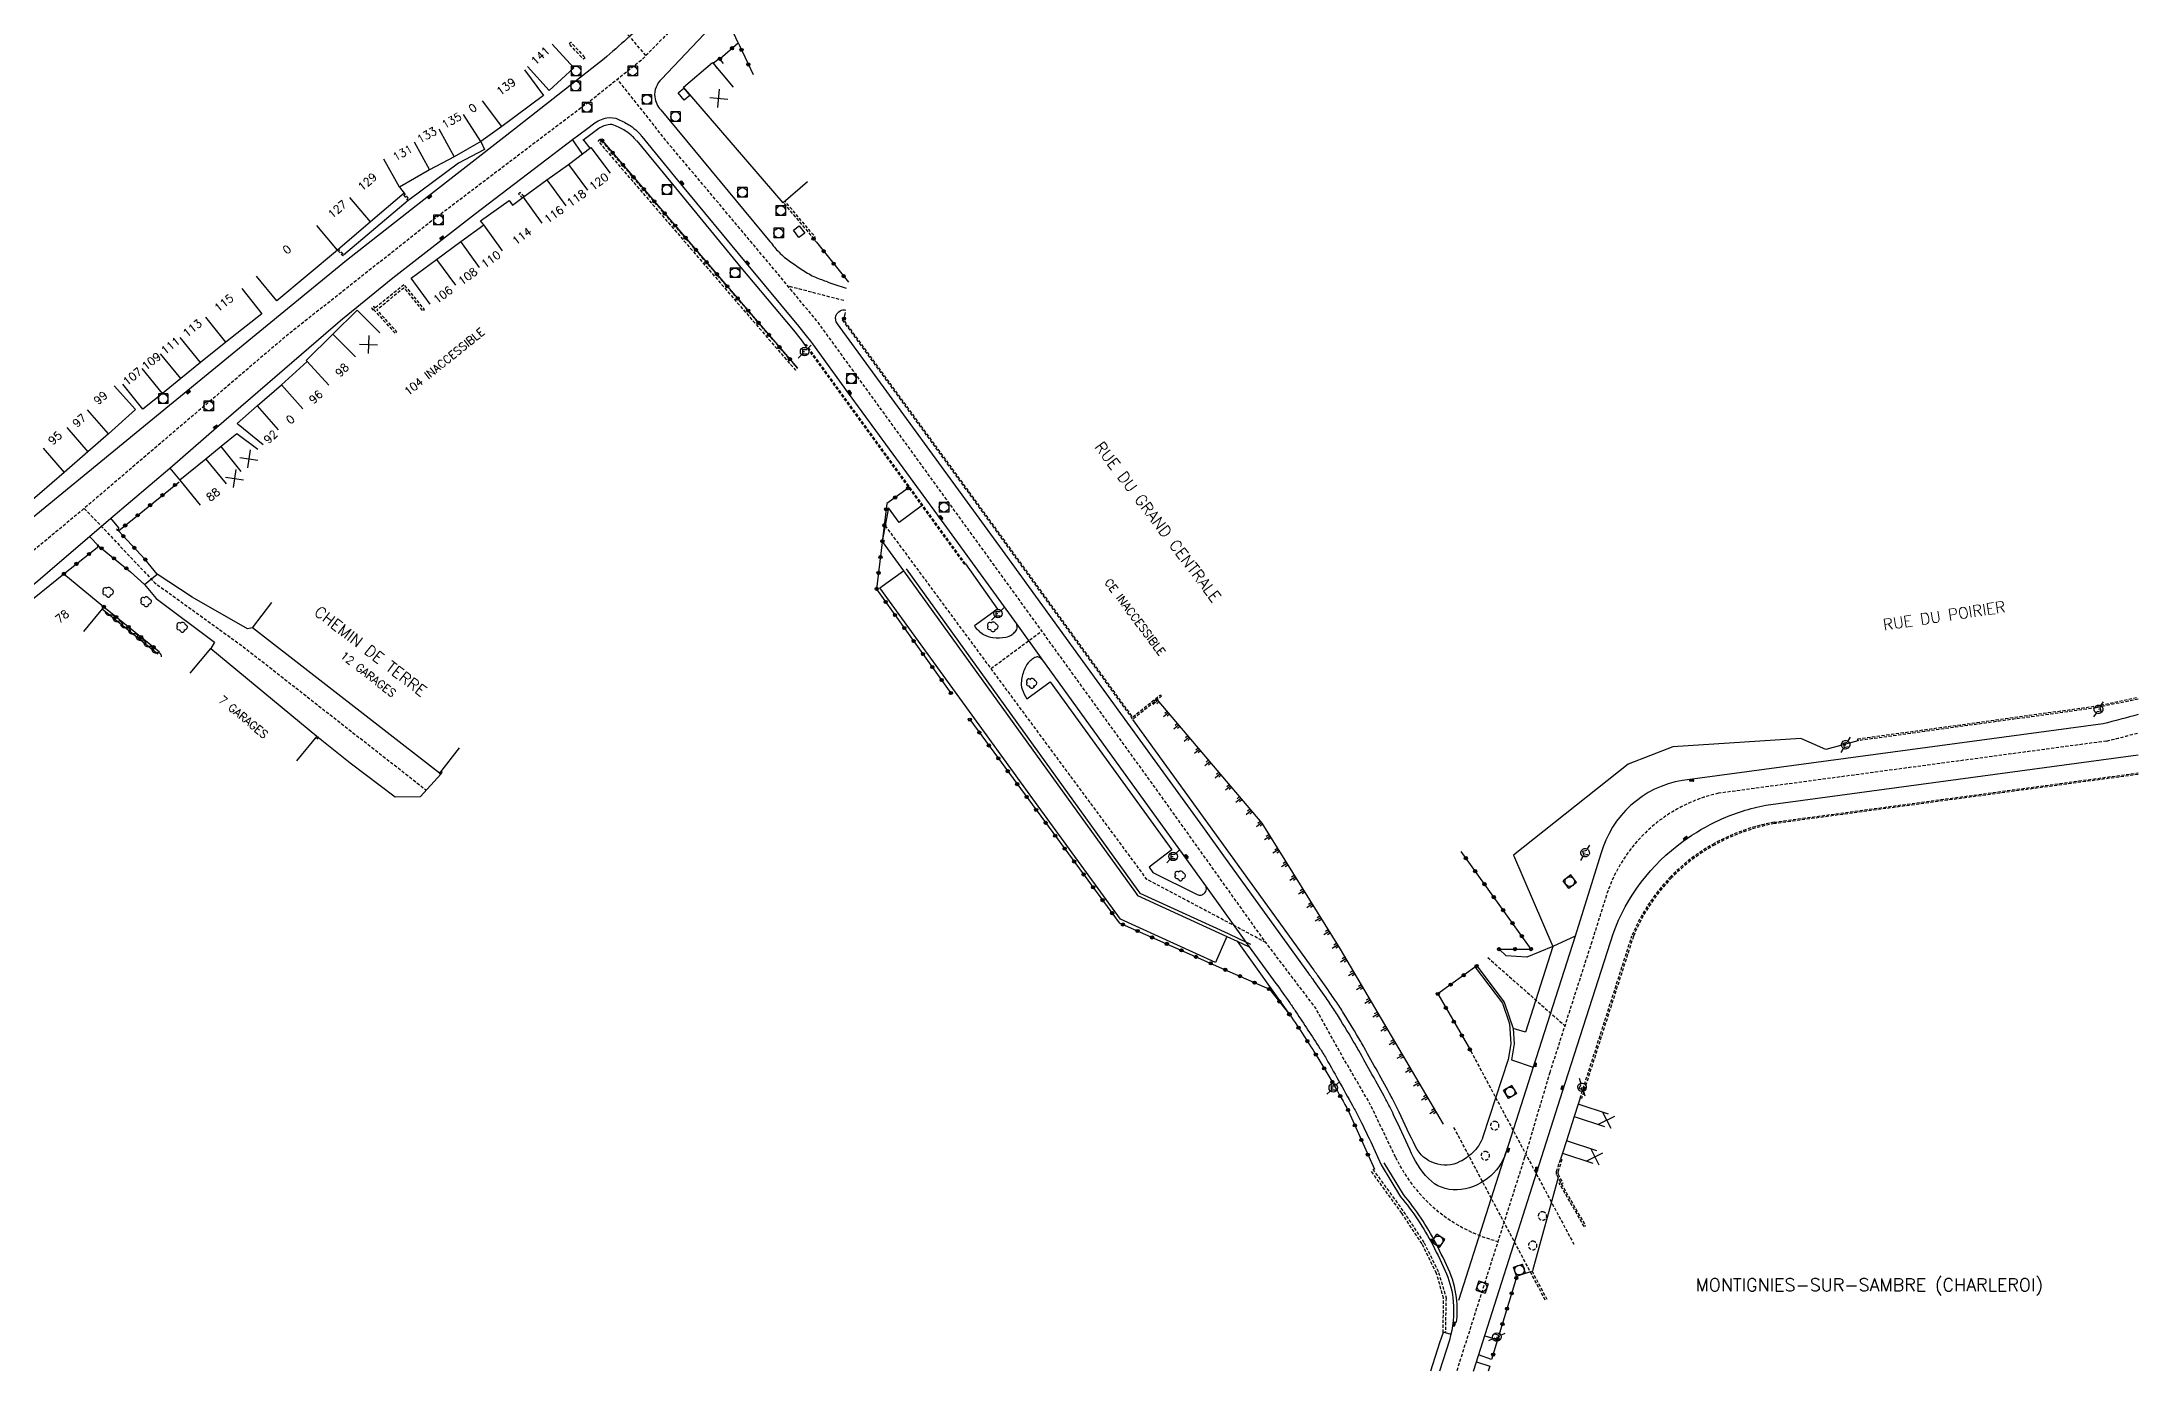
# Model space of a CAD drawing. Header units: millimetres. Extents: x 155999 to 157000, y 122000 to 123000.
# Drawn here: x 156672.6 to 157000, y 122000 to 122207.5 of the extents above; entities that cross this region are included whole.
import ezdxf
from ezdxf.enums import TextEntityAlignment as Align

# ---------------------------------------------------------------- set-up
doc = ezdxf.new("R2010")
doc.units = ezdxf.units.MM
doc.linetypes.add('DASHED', pattern=[0.75, 0.5, -0.25])
doc.layers.get('0').update_dxf_attribs({"linetype": 'CONTINUOUS'})
for name, color, linetype in [('W0001', 6, 'DASHED'), ('W0008', 7, 'CONTINUOUS'), ('W0017', 7, 'CONTINUOUS'), ('W0100', 7, 'CONTINUOUS'), ('W0112', 1, 'DASHED'), ('W0211', 2, 'CONTINUOUS'), ('W0300', 7, 'CONTINUOUS'), ('W0310', 3, 'CONTINUOUS'), ('W0322', 7, 'CONTINUOUS'), ('W0334', 7, 'CONTINUOUS'), ('W0400', 7, 'CONTINUOUS'), ('W0420', 7, 'CONTINUOUS'), ('W0471', 7, 'CONTINUOUS'), ('W0980', 7, 'CONTINUOUS'), ('W0984', 7, 'CONTINUOUS'), ('W0989', 7, 'CONTINUOUS'), ('W0991', 7, 'CONTINUOUS'), ('W1102', 7, 'CONTINUOUS')]:
    doc.layers.add(name, color=color, linetype=linetype)
doc.styles.get("Standard").update_dxf_attribs({"font": 'romans.shx', "width": 0.85})

# ---------------------------------------------------------------- blocks, each defined once
blk = doc.blocks.new('T300')
for p, q in [((-0.8, 0.51), (-0.86, 0.34)), ((-0.86, 0.34), (-0.86, 0.17)), ((-0.86, 0.17), (-0.74, 0.06)), ((-0.69, 0.63), (-0.8, 0.51)), ((-0.8, -0.06), (-0.74, 0.06)), ((-0.74, 0.06), (-0.69, 0.11)), ((-0.57, 0.69), (-0.69, 0.63)), ((-0.46, 0.69), (-0.57, 0.69)), ((-0.29, 0.63), (-0.46, 0.69)), ((-0.29, 0.63), (-0.17, 0.74)), ((-0.23, 0.57), (-0.29, 0.63)), ((-0.17, 0.74), (-0.06, 0.8)), ((-0.06, 0.8), (0.06, 0.8)), ((0.06, 0.8), (0.23, 0.74)), ((0.23, 0.74), (0.34, 0.63)), ((0.34, 0.63), (0.4, 0.51)), ((0.46, 0.46), (0.34, 0.46)), ((0.4, 0.51), (0.4, 0.46)), ((0.57, 0.4), (0.46, 0.46)), ((0.57, 0.4), (0.69, 0.29)), ((0.69, 0.29), (0.74, 0.17)), ((0.74, 0.06), (0.69, -0.17)), ((0.74, 0.17), (0.74, 0.06)), ((-0.8, -0.17), (-0.8, -0.06)), ((-0.8, -0.23), (-0.8, -0.17)), ((-0.74, -0.34), (-0.8, -0.23)), ((-0.69, -0.4), (-0.74, -0.34)), ((-0.51, -0.46), (-0.69, -0.4)), ((-0.4, -0.46), (-0.51, -0.46)), ((-0.4, -0.46), (-0.34, -0.46)), ((-0.34, -0.46), (-0.34, -0.4)), ((-0.34, -0.51), (-0.34, -0.46)), ((-0.29, -0.63), (-0.34, -0.51)), ((-0.17, -0.74), (-0.29, -0.63)), ((-0.06, -0.8), (-0.17, -0.74)), ((0.06, -0.8), (-0.06, -0.8)), ((0.17, -0.74), (0.06, -0.8)), ((0.23, -0.69), (0.17, -0.74)), ((0.29, -0.46), (0.23, -0.46)), ((0.29, -0.63), (0.23, -0.69)), ((0.46, -0.4), (0.29, -0.46)), ((0.34, -0.51), (0.29, -0.63)), ((0.34, -0.51), (0.34, -0.46)), ((0.57, -0.34), (0.46, -0.4)), ((0.63, -0.29), (0.57, -0.34)), ((0.69, -0.17), (0.63, -0.29))]:
    blk.add_line(p, q)
blk = doc.blocks.new('t322o')
at = {"color": 0, "linetype": 'Continuous'}
for radius in [0.25, 0.15]:
    blk.add_circle((0, 0), radius, dxfattribs=at)
blk = doc.blocks.new('t310o')
at = {"color": 0, "linetype": 'Continuous'}
for centre, start, end in [((-0.5, 0.38), 216.8699, 323.1304), ((0.5, -0.37), 36.8699, 143.1303)]:
    blk.add_arc(centre, 0.625, start, end, dxfattribs=at)
blk = doc.blocks.new('T420')
for p, q in [((0.75, 0.75), (-0.75, 0.75)), ((-0.75, 0.75), (-0.75, -0.75)), ((0.75, 0.75), (0.75, -0.75)), ((0.75, -0.75), (-0.75, -0.75))]:
    blk.add_line(p, q)
blk.add_ellipse((0, 0), major_axis=(-0.53, 0.53), ratio=1, start_param=3.926991, end_param=10.210176)
blk = doc.blocks.new('T400')
for p, q in [((-0.15, 0.3), (0.15, 0.3)), ((-0.15, -0.25), (-0.15, 0.3)), ((-0.15, 0.15), (0.15, 0.15)), ((-0.15, 0), (0.15, 0)), ((0.15, 0.3), (0.15, -0.25)), ((-0.15, -0.15), (0.15, -0.15)), ((-0.15, -0.25), (-0.15, -0.3)), ((-0.15, -0.3), (0.15, -0.3)), ((0.15, -0.3), (0.15, -0.25))]:
    blk.add_line(p, q)
blk = doc.blocks.new('T471')
for p, q in [((-0.333334, 0.333334), (-0.333334, -0.333334)), ((-0.333334, 0.333334), (0.333334, 0.333334)), ((-0.333334, 0), (0, 0)), ((0.500001, 0.500001), (1.000002, 1.000002)), ((-0.500001, -0.500001), (-1.000002, -1.000002)), ((-0.333334, -0.333334), (0.333334, -0.333334))]:
    blk.add_line(p, q)
blk.add_ellipse((0, 0), major_axis=(0.471405, 0.471405), ratio=1, start_param=5.4977871438, end_param=11.780972451)
blk = doc.blocks.new('t991o')
at = {"color": 0, "linetype": 'Continuous'}
for p, q in [((-1, 1), (1, -1)), ((-1, -1), (1, 1))]:
    blk.add_line(p, q, dxfattribs=at)
blk = doc.blocks.new('t211o')
at = {"color": 0, "linetype": 'Continuous'}
for p, q in [((-0.29, 0.5), (-0.29, 0)), ((0, 1), (0, 0)), ((0.29, 0.5), (0.29, 0))]:
    blk.add_line(p, q, dxfattribs=at)

msp = doc.modelspace()

# ---------------------------------------------------------------- linework, layer by layer
at = {"layer": 'W0001', "flags": 128}
for points in [[(156923.59, 122353.93), (156917.66, 122345.38), (156913.59, 122340.89), (156908.98, 122336.61), (156898.32, 122327.95), (156850.64, 122289.21), (156840.06, 122280.51), (156835.23, 122276.1), (156820.52, 122261.41), (156779.54, 122218.18), (156766.25, 122204.66), (156758.9, 122198.78), (156733.68, 122179.69), (156710.73, 122161.56), (156679, 122134.49), (156659.04, 122117.91), (156561.35, 122038.9), (156526.96, 122011.13), (156515.7, 122000)], [(156772.43, 122210.94), (156746.32, 122243.05), (156739.76, 122237.36), (156766.92, 122205.34)], [(156884.02, 122033.39), (156879.97, 122041.84), (156875.41, 122049.67), (156871.57, 122056.64), (156863.42, 122067.37), (156846.48, 122091.08), (156821.14, 122126.09), (156793.89, 122163.64), (156786.34, 122172.75), (156770.54, 122191.54), (156762.5, 122201.66)], [(156797.86, 122167.11), (156789.13, 122169.38)], [(156679.23, 122134.68), (156690.25, 122123.04), (156704.06, 122113.08), (156732.65, 122090.69)], [(156863.79, 122066.89), (156845.2, 122076.76), (156804.32, 122132.02)], [(156820.85, 122109.68), (156828.78, 122115.54)], [(156898.42, 122064.57), (156910.46, 122053.92)]]:
    msp.add_lwpolyline(points, dxfattribs=at)
at = {"layer": 'W0001'}
for points in [[(157000, 122099.63, -0.004503), (156995.08, 122098.35), (156934.48, 122090.2, 0.266393), (156916.96, 122074.27), (156914.68, 122067.03), (156908.12, 122046.63), (156904.18, 122033.33), (156903.74, 122031.95), (156893.57, 122000)], [(156884.02, 122033.39, 0.222509), (156900.01, 122020.24, 0.220492)]]:
    msp.add_lwpolyline(points, format="xyb", dxfattribs=at)
at = {"layer": 'W0008', "flags": 128}
for points in [[(156790.79, 122240.77), (156791.76, 122241.65, -0.095013), (156792.56, 122240.55, -0.095013), (156792.89, 122239.22, -0.074462), (156792.79, 122238.15, -0.074462), (156792.38, 122237.16), (156791.7, 122236.39), (156772.39, 122215.82, -0.003232), (156770.01, 122213.54, -0.003232), (156767.61, 122211.28, -0.004734), (156764.03, 122208.03, -0.004734), (156760.4, 122204.85), (156745.23, 122192.95), (156733.01, 122183.41), (156720.2, 122173.36), (156689.34, 122148.14), (156677.75, 122138.63), (156657.68, 122122.23)], [(156784.6, 122217.76), (156769.36, 122201.68, 0.114519), (156768.52, 122200.42, 0.114519), (156768.32, 122198.92, 0.085232), (156768.63, 122197.83, 0.085232), (156769.27, 122196.9), (156786.32, 122176.33, 0.023964), (156787.73, 122174.66, 0.044774), (156788.6, 122173.87, 0.012316), (156790.5, 122172.51, 0.012558), (156792.43, 122171.27, 0.037926), (156793.42, 122170.77, 0.020426), (156795.34, 122170.06)], [(156719.54, 122164.27), (156727.39, 122170.68), (156740.32, 122180.69), (156755.5, 122192.29), (156756.44, 122192.98), (156757.88, 122194.05), (156758.73, 122194.7, -0.118732), (156760.86, 122195.64, -0.153151), (156762.66, 122195.41, -0.034786), (156764.47, 122194.43, -0.048783), (156765.62, 122193.53, -0.02132), (156765.93, 122193.2, -0.016026), (156766.31, 122192.74), (156772.33, 122185.36), (156782.59, 122172.95), (156790.76, 122163.14), (156791.99, 122161.63), (156792.64, 122160.78), (156792.95, 122160.37), (156798.55, 122152.67), (156813.48, 122132.27), (156824.81, 122116.67), (156828.91, 122110.96), (156854.1, 122076.1), (156861.18, 122066.21), (156865.35, 122060.51, -0.003228), (156867.51, 122057.47, -0.007134), (156868.46, 122056.08, -0.000686), (156872.21, 122050.38, -0.005292), (156872.69, 122049.63, -0.011634), (156873.2, 122048.78, -0.001284), (156877.58, 122040.95, -0.011999), (156878.46, 122039.27, -0.005143), (156880.38, 122035.3), (156881.76, 122032.2)], [(156886.27, 122034.58, -0.003056), (156883.73, 122040.01, 0.015732), (156882.5, 122042.42, 0.000877), (156878.29, 122050.04, 0.00713), (156877.76, 122050.97, 0.004712), (156875.09, 122055.37, 0.010981), (156873.89, 122057.22, 0.0036), (156873.18, 122058.25, 0.001241), (156871.09, 122061.21, 0.008233), (156870.82, 122061.58, -0.00644), (156870.46, 122062.06), (156857.48, 122080.09), (156853.95, 122085), (156842.23, 122101.16), (156823.05, 122127.6), (156796.86, 122163.5, -0.134912), (156796.58, 122164.15, -0.134912), (156796.66, 122164.84, -0.176047), (156797.27, 122165.51, -0.176047), (156798.17, 122165.63)], [(156816.87, 122126.01), (156821.84, 122118.95), (156818.24, 122116.32, 0.096297), (156819.66, 122115, 0.11951), (156821.15, 122114.51, 0.061259), (156823.15, 122114.59, 0.11784), (156824.13, 122115, 0.043659), (156824.65, 122115.46, 0.082565), (156824.86, 122115.76, 0.121325), (156824.93, 122116.16, 0.093822), (156824.81, 122116.67)], [(156828.91, 122110.96, 0.128243), (156828.4, 122111.4, 0.170646), (156827.9, 122111.47, 0.093614), (156827.53, 122111.31, 0.046354), (156826.9, 122110.81, 0.100919), (156826.11, 122109.67, 0.069075), (156825.59, 122107.71, 0.108865), (156825.7, 122106.46, 0.081666), (156826.46, 122104.97), (156830.06, 122107.59), (156849.06, 122081.36), (156845.57, 122078.65), (156846.14, 122077.84), (156852.92, 122074.46, 0.154827), (156853.51, 122074.3, 0.154827), (156854.08, 122074.51, 0.230462), (156854.48, 122075.3, 0.230462), (156854.1, 122076.1)]]:
    msp.add_lwpolyline(points, format="xyb", dxfattribs=at)
for points in [[(156795.37, 122170.01), (156796.3, 122169.69), (156798.2, 122169.06)], [(156619.36, 122080.64), (156637.3, 122095.15), (156671.96, 122123.35), (156674.98, 122125.96), (156680.04, 122130.3), (156683.36, 122133.14), (156692.58, 122140.98), (156699.88, 122147.29), (156719.6, 122164.32)], [(156809.93, 122135.03), (156806.51, 122132.46), (156804.84, 122134.74), (156803.84, 122129.51), (156807.17, 122124.94)], [(156705.47, 122116.04), (156704.69, 122115.88), (156696.07, 122120.84), (156690.62, 122124.39)], [(156857.65, 122067.85), (156855.91, 122063.76), (156841.05, 122070.55), (156827.37, 122089.32), (156803.47, 122122.25), (156807.17, 122124.94), (156843.39, 122074.73), (156843.74, 122074.24), (156857.65, 122067.85), (156859.3, 122067.09), (156861.18, 122066.21)], [(156807.57, 122125.23), (156843.79, 122075.01), (156844.07, 122074.63), (156857.86, 122068.29), (156859.51, 122067.54), (156861.39, 122066.66)], [(156688.65, 122122.78), (156690.47, 122120.62), (156699.55, 122113.8), (156698.97, 122112.8)], [(156715.8, 122098.91), (156720.76, 122094.94), (156727.78, 122089.62), (156731.76, 122089.69), (156734.89, 122093.21)]]:
    msp.add_lwpolyline(points, dxfattribs=at)
at = {"layer": 'W0008'}
for points in [[(157000, 122102.48, -0.00503), (156994.56, 122101.05), (156994.56, 122101.05), (156928.83, 122092.21), (156928.83, 122092.21, 0.292215), (156916.11, 122080.73), (156912.06, 122067.87), (156905.5, 122047.46), (156901.31, 122034.24, -0.312831), (156893.63, 122028.29, -0.218356), (156889.17, 122030.05, -0.097735), (156886.27, 122034.58)], [(156896.19, 122000), (156906.12, 122031.19), (156910.1, 122043.64), (156917.99, 122068.27, -0.148527), (156928.94, 122082.71, -0.049863), (156934.66, 122086.05, -0.061662), (156941.87, 122088.32), (157000, 122096.22)], [(156881.76, 122032.2), (156884.81, 122027.22, -0.053316), (156889.83, 122019.69, -0.019096), (156891.96, 122015.2, -0.081096), (156893.04, 122010.86, -0.090203), (156892.44, 122004.84), (156890.9, 122000)]]:
    msp.add_lwpolyline(points, format="xyb", dxfattribs=at)
for points in [[(156912.06, 122067.87), (156908.6, 122066.3), (156904.54, 122064.64), (156901.29, 122064.81), (156900.19, 122065.86)], [(156896.7, 122063.24), (156901.01, 122057.57), (156902.39, 122053.49)]]:
    msp.add_lwpolyline(points, dxfattribs=at)
at = {"layer": 'W0017', "flags": 128}
for points in [[(156781.35, 122207.35), (156779.65, 122211.04)], [(156778.07, 122203.42), (156777.48, 122204.23), (156778.39, 122204.93), (156779, 122204.14)], [(156741.16, 122191.94), (156741.73, 122190.73), (156737.69, 122188.56), (156729.96, 122182.87)], [(156757.01, 122190.08), (156755.5, 122192.29)], [(156757.17, 122192.17), (156758.19, 122190.89)], [(156765.51, 122192.07), (156771.54, 122184.71), (156781.79, 122172.3), (156789.97, 122162.48), (156791.18, 122160.99), (156791.82, 122160.13)], [(156729.81, 122182.76), (156719.72, 122174.21)], [(156692.58, 122140.98), (156694.15, 122139.07)], [(156680.04, 122130.3), (156681.5, 122128.79), (156686.43, 122124.79), (156688.65, 122122.78), (156690.62, 122124.39), (156688.75, 122126.7), (156684.55, 122131.15), (156684.61, 122131.63), (156683.36, 122133.14)], [(156859.3, 122067.09), (156867.47, 122055.67)]]:
    msp.add_lwpolyline(points, dxfattribs=at)
for points in [[(156771.99, 122199.56), (156772.89, 122200.27), (156773.8, 122199.12), (156772.9, 122198.41)], [(156789.98, 122178.11), (156790.89, 122178.8), (156791.76, 122177.66), (156790.85, 122176.96)]]:
    msp.add_lwpolyline(points, close=True, dxfattribs=at)
for points in [[(156765.45, 122192.07, 0.016026), (156765.12, 122192.48, 0.02132), (156764.87, 122192.74, 0.048783), (156763.88, 122193.51, 0.034786), (156762.21, 122194.42, 0.153151), (156761.05, 122194.57, 0.118732), (156759.39, 122193.83), (156758.54, 122193.19), (156757.09, 122192.11)], [(156887.14, 122035.04, -0.00547), (156884.6, 122040.42, 0.015732), (156883.34, 122042.88, 0.000877), (156879.13, 122050.5, 0.00713), (156878.59, 122051.46, 0.004712), (156875.91, 122055.87, 0.010981), (156874.69, 122057.76, 0.0036), (156873.97, 122058.8, 0.001241), (156871.87, 122061.77, 0.008233), (156871.58, 122062.17, -0.00644), (156871.24, 122062.62), (156858.26, 122080.65), (156854.73, 122085.56), (156843.01, 122101.73)]]:
    msp.add_lwpolyline(points, format="xyb", dxfattribs=at)
at = {"layer": 'W0100', "flags": 128}
for points in [[(156752.32, 122207.14), (156755.68, 122203.44), (156751.84, 122199.94), (156748.47, 122203.64)], [(156747.99, 122203.14), (156750.96, 122199.12), (156744.43, 122194.27), (156741.16, 122191.94), (156736.99, 122189.56), (156733.15, 122187.52), (156728.47, 122184.85), (156729.17, 122183.89), (156723.94, 122179.41), (156718.77, 122175.01), (156709.32, 122167.09), (156706.11, 122170.92)], [(156792.18, 122185.67), (156788.39, 122182.4), (156772.82, 122200.44), (156777.36, 122204.27), (156780.58, 122200.45)], [(156744.53, 122174.86), (156741.62, 122178.92), (156741.12, 122179.58), (156745.61, 122182.74), (156746.08, 122182.04), (156747.75, 122183.25), (156751.49, 122185.98), (156754.84, 122188.38), (156758.35, 122191.01), (156761.35, 122187.01)], [(156733.27, 122166.58), (156730.3, 122170.61), (156734.24, 122173.52), (156738.01, 122176.33), (156741.62, 122178.92)], [(156703.83, 122168.98), (156706.94, 122165.07), (156701.35, 122160.62), (156697.36, 122157.44), (156694.29, 122154.94), (156691.42, 122152.6), (156688.38, 122150.16), (156685.24, 122154.05)], [(156707.16, 122144.62), (156703.28, 122147.78), (156703.09, 122147.93), (156706.24, 122150.71), (156710.03, 122153.98), (156714.05, 122157.61), (156713.9, 122157.78), (156718.06, 122161.89), (156721.86, 122165.63), (156725.37, 122162.06)], [(156683.87, 122153.82), (156687.21, 122150.1), (156683.01, 122146.33), (156679.79, 122143.53), (156676.1, 122140.29), (156672.21, 122136.94), (156668.31, 122133.62), (156664.11, 122130.06), (156660.88, 122133.88)], [(156706.33, 122143.89), (156703.05, 122146.3), (156700.6, 122144.32), (156698.22, 122142.38), (156694.15, 122139.07), (156697.3, 122135.19)], [(156654.37, 122100.54), (156650.45, 122103.85), (156655.14, 122107.63), (156658, 122109.92), (156660.96, 122112.29), (156665.5, 122115.89), (156669.22, 122118.92), (156676.04, 122124.46), (156682.28, 122119.3), (156679.09, 122115.45)], [(156737.75, 122097.3), (156734.69, 122093.36), (156705.47, 122116.04), (156708.54, 122119.99)], [(156695.78, 122108.95), (156698.97, 122112.8), (156715.55, 122099.12), (156712.36, 122095.26)]]:
    msp.add_lwpolyline(points, dxfattribs=at)
at = {"layer": 'W0100'}
for points in [[(156917.31, 122040.12), (156912.56, 122041.68), (156911.92, 122039.74), (156916.68, 122038.19)], [(156915.48, 122034.4), (156910.72, 122035.96), (156910.09, 122034.02), (156914.84, 122032.47)]]:
    msp.add_lwpolyline(points, dxfattribs=at)
at = {"layer": 'W0112', "flags": 128}
for points in [[(156757.44, 122205.04), (156757.17, 122204.79), (156756.95, 122205.03), (156754.92, 122207.23), (156755.19, 122207.48), (156757.22, 122205.28)], [(156759.83, 122192.3), (156759.48, 122192), (156790.29, 122156.26), (156790.63, 122156.56)], [(156729.02, 122183.77), (156729.17, 122183.89), (156729.96, 122182.87), (156729.81, 122182.76)], [(156747.24, 122184.01), (156747.03, 122183.8), (156747.7, 122183.15), (156747.91, 122183.37)], [(156793.13, 122176.78), (156793.4, 122177.01), (156788.67, 122182.63), (156788.39, 122182.4)], [(156718.77, 122175.01), (156718.92, 122175.14), (156719.72, 122174.21), (156719.58, 122174.08)], [(156724.4, 122165.73), (156727.78, 122162.02), (156728.04, 122162.26), (156724.91, 122165.69), (156729.13, 122169.12), (156732.06, 122165.52), (156732.34, 122165.74), (156729.18, 122169.62), (156724.68, 122165.96)], [(156847.45, 122105.37), (156847.33, 122105.53), (156842.99, 122102.05), (156818, 122136.5), (156797.65, 122164.39), (156797.49, 122164.27), (156817.84, 122136.38), (156842.95, 122101.76)], [(156791.98, 122160.25), (156791.82, 122160.13), (156816.7, 122125.89), (156816.87, 122126.01)], [(156715.55, 122099.12), (156715.32, 122098.84), (156715.58, 122098.63), (156715.8, 122098.91)], [(156734.89, 122093.21), (156735.1, 122093.5), (156734.89, 122093.65), (156734.69, 122093.36)]]:
    msp.add_lwpolyline(points, close=True, dxfattribs=at)
msp.add_lwpolyline([(156724.68, 122165.96), (156724.43, 122166.22), (156724.08, 122165.93), (156724.3, 122165.66), (156724.4, 122165.73)], dxfattribs=at)
for points in [[(156684.35, 122131.47, 1.023033), (156684.43, 122131.29, 0.977486)], [(156681.3, 122129.03, 1.290071), (156681.42, 122128.87, 1.106415)]]:
    msp.add_lwpolyline(points, format="xyb", close=True, dxfattribs=at)
at = {"layer": 'W0112'}
for points in [[(156956.21, 122098.69), (156993.42, 122103.82), (157000, 122105.21)], [(157000, 122104.91), (156993.47, 122103.54), (156956.25, 122098.41), (156956.21, 122098.69)], [(156895.77, 122049.97), (156911.86, 122019.83)], [(156907.42, 122011.07), (156893.07, 122038.17)], [(156880.47, 122031.51), (156885.29, 122024.87), (156888.48, 122020.04), (156890.76, 122015.38), (156891.91, 122011.41), (156891.8, 122006.01), (156891.44, 122006.01), (156891.54, 122011.36), (156890.42, 122015.25), (156888.16, 122019.86), (156884.99, 122024.66), (156880.17, 122031.29)], [(156907.42, 122011.07), (156905.08, 122015.49), (156905.32, 122015.62), (156907.66, 122011.21)]]:
    msp.add_lwpolyline(points, dxfattribs=at)
for points in [[(156912.85, 122042.6), (156920.95, 122067.95, -0.096057), (156927.02, 122077.2, -0.074584), (156933.82, 122082.37, -0.079803), (156943.15, 122085.69), (157000, 122093.38)], [(157000, 122093.14), (156943.19, 122085.46, 0.079758), (156933.93, 122082.17, 0.074584), (156927.18, 122077.04, 0.095977), (156921.17, 122067.87), (156913.07, 122042.53), (156912.85, 122042.6)]]:
    msp.add_lwpolyline(points, format="xyb", dxfattribs=at)
for points in [[(156899.71, 122038.94, 2.310025), (156900.14, 122038.08, 0.432896)], [(156898.23, 122034.25, 2.310025), (156898.66, 122033.39, 0.432896)], [(156907.17, 122024.83, 2.310025), (156907.59, 122023.97, 0.432896)], [(156905.64, 122020.24, 2.310025), (156906.07, 122019.37, 0.432896)]]:
    msp.add_lwpolyline(points, format="xyb", close=True, dxfattribs=at)
msp.add_lwpolyline([(156913.49, 122022.56), (156909.6, 122029.33), (156909.82, 122029.45), (156909.18, 122030.68), (156909.15, 122030.88), (156909.17, 122031.14), (156909.8, 122033.1), (156910.02, 122033.03), (156909.39, 122031.1), (156909.38, 122030.89), (156909.4, 122030.75), (156910.13, 122029.35), (156909.91, 122029.24), (156913.69, 122022.68)], close=True, dxfattribs=at)
at = {"layer": 'W0211', "flags": 128}
msp.add_lwpolyline([(156891.5, 122038.56), (156875.42, 122065.85), (156863.18, 122085.51), (156846.81, 122104.86)], dxfattribs=at)
at = {"layer": 'W0310', "flags": 128}
msp.add_lwpolyline([(156682.03, 122119), (156690.71, 122111.97)], dxfattribs=at)
at = {"layer": 'W0322', "flags": 128}
for points in [[(156778.5, 122204.87), (156781.35, 122207.35), (156781.54, 122206.95), (156783.67, 122202.42)], [(156760.11, 122192.1), (156790.63, 122156.56)], [(156793.13, 122176.78), (156793.58, 122176.22), (156798.59, 122169.98)], [(156797.89, 122164.3), (156798.13, 122165.25)], [(156688.75, 122126.7), (156684.55, 122131.15), (156694.03, 122138.84)], [(156807.9, 122137.82), (156804.59, 122135.45), (156802.97, 122122.05), (156814.59, 122105.84)], [(156676.04, 122124.46), (156681.5, 122128.79), (156686.43, 122124.79)], [(156682.28, 122119.3), (156690.96, 122112.27)], [(156817.53, 122101.7), (156840.87, 122069.97), (156857.3, 122062.71), (156864.33, 122059.62), (156867.47, 122055.67)], [(156876.69, 122040.56), (156880.72, 122031.5)]]:
    msp.add_lwpolyline(points, dxfattribs=at)
at = {"layer": 'W0322'}
for points in [[(156900.19, 122065.86), (156905.2, 122065.87), (156894.26, 122081.1)], [(156896.7, 122063.24), (156890.62, 122058.89), (156895.77, 122049.97)], [(156905.08, 122015.49), (156902.98, 122014.79), (156899.03, 122001.79)]]:
    msp.add_lwpolyline(points, dxfattribs=at)
at = {"layer": 'W0322', "flags": 128}
msp.add_lwpolyline([(156867.47, 122055.67, -0.006277), (156869.72, 122052.31, -0.006277), (156871.89, 122048.89, -0.007463), (156874.35, 122044.76, -0.007463), (156876.69, 122040.56)], format="xyb", dxfattribs=at)
at = {"layer": 'W0334'}
for points in [[(156956.25, 122098.41), (156951.24, 122097.02), (156947.33, 122098.75), (156927.35, 122097.47), (156920.37, 122094.77), (156902.44, 122080.54), (156908.6, 122066.3), (156904.34, 122052.89), (156902.39, 122053.49), (156902.56, 122051.09), (156902.13, 122048.57), (156905.5, 122047.46)], [(156912.85, 122042.6), (156912.56, 122041.68)], [(156911.92, 122039.74), (156910.72, 122035.96)], [(156893.89, 122011.05), (156901.31, 122034.24)], [(156910.09, 122034.02), (156909.8, 122033.1)], [(156909.41, 122030.24), (156905.43, 122015.67)], [(156891.44, 122006.02), (156890.89, 122004.4), (156889.48, 122000)], [(156891.8, 122006.01), (156892.68, 122005.76)], [(156897.95, 122005.51), (156899.57, 122005.02)], [(156896.65, 122001.44), (156898.76, 122000.76), (156898.51, 122000)], [(156899.03, 122001.79), (156897, 122002.55)]]:
    msp.add_lwpolyline(points, dxfattribs=at)
for points in [[(156896.46, 122063.06), (156900.74, 122057.43), (156901.84, 122054.19), (156902.05, 122051.11), (156901.63, 122048.62), (156897.68, 122036.56, -0.117542), (156896.05, 122034.05, -0.076376), (156894.09, 122032.69, -0.412045), (156887.14, 122035.04)], [(156892.99, 122007.68), (156893.56, 122007.62, 0.047169), (156893.6, 122010.91, 0.081096), (156892.48, 122015.43, 0.019096), (156890.33, 122019.95, 0.053076), (156885.27, 122027.56), (156882.25, 122032.49)]]:
    msp.add_lwpolyline(points, format="xyb", dxfattribs=at)
at = {"layer": 'W1102'}
for p, q in [((156744.43, 122194.27), (156741.42, 122198.28)), ((156734.58, 122193.94), (156736.99, 122189.56)), ((156741.16, 122191.94), (156738.47, 122196.15)), ((156730.74, 122191.9), (156733.15, 122187.52)), ((156728.47, 122184.85), (156726, 122189.19)), ((156754.84, 122188.38), (156757.8, 122184.35)), ((156751.49, 122185.98), (156754.42, 122181.93)), ((156723.94, 122179.41), (156720.69, 122183.21)), ((156747.75, 122183.25), (156750.69, 122179.21)), ((156718.77, 122175.01), (156715.55, 122178.83)), ((156734.24, 122173.52), (156737.22, 122169.5)), ((156740.96, 122172.3), (156738.01, 122176.33)), ((156701.35, 122160.62), (156698.23, 122164.53)), ((156697.36, 122157.44), (156694.22, 122161.34)), ((156718.06, 122161.89), (156721.57, 122158.32)), ((156694.29, 122154.94), (156691.13, 122158.82)), ((156714.05, 122157.61), (156717.4, 122153.89)), ((156691.42, 122152.6), (156688.27, 122156.49)), ((156710.03, 122153.98), (156713.34, 122150.23)), ((156706.24, 122150.71), (156709.53, 122146.94)), ((156676.5, 122147.3), (156679.79, 122143.53)), ((156683.01, 122146.33), (156679.7, 122150.07)), ((156672.82, 122144.06), (156676.1, 122140.29)), ((156703.75, 122140.44), (156700.6, 122144.32)), ((156698.22, 122142.38), (156701.38, 122138.5))]:
    msp.add_line(p, q, dxfattribs=at)

# ---------------------------------------------------------------- block references
at = {"layer": 'W0211'}
for p, rotation in [((156846.92, 122104.73), 130.2237693648916), ((156848.54, 122102.82), 130.2237693648916), ((156850.15, 122100.91), 130.2237693648916), ((156851.77, 122099), 130.2237693648916), ((156853.38, 122097.09), 130.2237693648916), ((156855, 122095.18), 130.2237693648916), ((156856.61, 122093.28), 130.2237693648916), ((156858.23, 122091.37), 130.2237693648916), ((156859.84, 122089.46), 130.2237693648916), ((156861.45, 122087.55), 130.2237693648916), ((156863.07, 122085.64), 130.2237693648916), ((156864.41, 122083.53), 121.9106174996461), ((156865.73, 122081.41), 121.9106174996461), ((156867.05, 122079.29), 121.9106174996461), ((156868.37, 122077.17), 121.9106174996461), ((156869.7, 122075.04), 121.9106174996461), ((156871.02, 122072.92), 121.9106174996461), ((156872.34, 122070.8), 121.9106174996461), ((156873.66, 122068.68), 121.9106174996461), ((156874.98, 122066.56), 121.9106174996461), ((156876.27, 122064.41), 120.5047377049996), ((156877.54, 122062.26), 120.5047377049996), ((156878.81, 122060.1), 120.5047377049996), ((156880.08, 122057.95), 120.5047377049996), ((156881.34, 122055.8), 120.5047377049996), ((156882.61, 122053.64), 120.5047377049996), ((156883.88, 122051.49), 120.5047377049996), ((156885.15, 122049.33), 120.5047377049996), ((156886.42, 122047.18), 120.5047377049996), ((156887.69, 122045.03), 120.5047377049996), ((156888.96, 122042.87), 120.5047377049996), ((156890.23, 122040.72), 120.5047377049996)]:
    msp.add_blockref('t211o', p, dxfattribs=dict(at, rotation=rotation))
at = {"layer": 'W0300'}
for p in [(156682.99, 122121.59), (156688.91, 122120.1), (156694.53, 122116.12), (156821.15, 122116.18), (156827.22, 122107.36), (156850.43, 122077.3)]:
    msp.add_blockref('T300', p, dxfattribs=at)
at = {"layer": 'W0310', "rotation": 321.011346086595}
for p in [(156683.24, 122118.02), (156684.45, 122117.04), (156685.67, 122116.06), (156686.88, 122115.08), (156688.09, 122114.09), (156689.3, 122113.11), (156690.52, 122112.13)]:
    msp.add_blockref('t310o', p, dxfattribs=at)
at = {"layer": 'W0322'}
for p, rotation in [((156780.39, 122206.51), 40.90154377271623), ((156781.87, 122206.24), 295.127655406521), ((156778.5, 122204.87), 40.90154377271623), ((156782.93, 122203.98), 295.127655406521), ((156760.11, 122192.1), 310.663558641849), ((156761.74, 122190.2), 310.663558641849), ((156763.36, 122188.31), 310.663558641849), ((156764.99, 122186.41), 310.663558641849), ((156766.62, 122184.51), 310.663558641849), ((156768.25, 122182.62), 310.663558641849), ((156769.88, 122180.72), 310.663558641849), ((156771.51, 122178.82), 310.663558641849), ((156773.14, 122176.93), 310.663558641849), ((156793.13, 122176.78), 308.7631519455099), ((156774.77, 122175.03), 310.663558641849), ((156776.4, 122173.13), 310.663558641849), ((156794.7, 122174.83), 308.7631519470234), ((156778.03, 122171.24), 310.663558641849), ((156796.26, 122172.88), 308.7631519470234), ((156797.83, 122170.93), 308.7631519470234), ((156779.65, 122169.34), 310.663558641849), ((156781.28, 122167.45), 310.663558641849), ((156782.91, 122165.55), 310.663558641849), ((156784.54, 122163.65), 310.663558641849), ((156797.89, 122164.3), 76.11041195410321), ((156786.17, 122161.76), 310.663558641849), ((156787.8, 122159.86), 310.663558641849), ((156789.43, 122157.96), 310.663558641849), ((156693.39, 122138.32), 39.03871413148974), ((156807.9, 122137.82), 215.6811270604034), ((156689.5, 122135.17), 39.03871413148974), ((156691.44, 122136.74), 39.03871413148974), ((156804.48, 122134.53), 263.1014294775665), ((156805.87, 122136.37), 215.6811270604034), ((156685.62, 122132.02), 39.03871413148974), ((156687.56, 122133.59), 39.03871413148974), ((156804.18, 122132.05), 263.1014294775665), ((156679.96, 122127.56), 38.39558666157539), ((156681.91, 122128.45), 321.009834511196), ((156685.32, 122130.34), 133.3054492764439), ((156687.03, 122128.52), 133.3054492764439), ((156803.88, 122129.56), 263.1014294775665), ((156676.04, 122124.46), 38.39558666157539), ((156678, 122126.01), 38.39558666157539), ((156683.86, 122126.88), 321.009834511196), ((156685.8, 122125.31), 321.009834511196), ((156688.75, 122126.7), 133.3054492764439), ((156803.28, 122124.6), 263.1014294775665), ((156803.58, 122127.08), 263.1014294775665), ((156802.98, 122122.12), 263.1014294775665), ((156682.28, 122119.3), 321.0113460862787), ((156684.22, 122117.73), 321.0113460862787), ((156804.39, 122120.07), 305.6263227221824), ((156805.84, 122118.04), 305.6263227221824), ((156686.16, 122116.16), 321.0113460862787), ((156688.11, 122114.58), 321.0113460862787), ((156807.3, 122116.01), 305.6263227221824), ((156690.05, 122113.01), 321.0113460862787), ((156808.76, 122113.98), 305.6263227221824), ((156810.21, 122111.95), 305.6263227221824), ((156811.67, 122109.91), 305.6263227221824), ((156813.13, 122107.88), 305.6263227221824), ((156814.58, 122105.85), 305.6263227221824), ((156817.53, 122101.7), 306.3327838431654), ((156819.02, 122099.69), 306.3327838431654), ((156820.5, 122097.67), 306.3327838431654), ((156821.98, 122095.66), 306.3327838431654), ((156823.46, 122093.65), 306.3327838431654), ((156824.94, 122091.63), 306.3327838431654), ((156826.42, 122089.62), 306.3327838431654), ((156827.9, 122087.6), 306.3327838431654), ((156829.38, 122085.59), 306.3327838431654), ((156830.86, 122083.58), 306.3327838431654), ((156832.35, 122081.56), 306.3327838431654), ((156833.83, 122079.55), 306.3327838431654), ((156895, 122080.08), 125.703814046331), ((156835.31, 122077.53), 306.3327838431654), ((156836.79, 122075.52), 306.3327838431654), ((156896.46, 122078.05), 125.703814046331), ((156897.91, 122076.02), 125.703814046331), ((156838.27, 122073.51), 306.3327838431654), ((156899.37, 122073.99), 125.703814046331), ((156900.83, 122071.96), 125.703814046331), ((156839.75, 122071.49), 306.3327838431654), ((156841.43, 122069.72), 336.1641155293491), ((156843.72, 122068.71), 336.1641155293491), ((156902.29, 122069.93), 125.703814046331), ((156846, 122067.7), 336.1641155293491), ((156848.29, 122066.69), 336.1641155293491), ((156850.58, 122065.68), 336.1641155293491), ((156900.19, 122065.86), 0.109779420908494), ((156902.69, 122065.87), 0.109779420908494), ((156903.75, 122067.89), 125.703814046331), ((156905.19, 122065.87), 0.109779420908494), ((156852.86, 122064.67), 336.1641155293491), ((156855.15, 122063.66), 336.1641155293491), ((156857.44, 122062.65), 336.3137029125326), ((156894.67, 122061.79), 215.5361641812319), ((156896.7, 122063.24), 215.5361641812319), ((156859.73, 122061.65), 336.3137029125326), ((156862.01, 122060.64), 336.3137029125326), ((156864.3, 122059.64), 336.3137029125326), ((156890.63, 122058.87), 300.009759662391), ((156892.63, 122060.33), 215.5361641812319), ((156865.87, 122057.69), 308.4575037061023), ((156867.42, 122055.73), 308.4575037061023), ((156867.47, 122055.67), 304.5450416587342), ((156891.88, 122056.71), 300.009759662391), ((156868.88, 122053.6), 303.6559109437803), ((156893.13, 122054.54), 300.009759662391), ((156894.38, 122052.38), 300.009759662391), ((156870.24, 122051.51), 302.7667802283628), ((156871.58, 122049.4), 301.8776495134173), ((156895.63, 122050.21), 300.009759662391), ((156872.88, 122047.26), 300.9885187987961), ((156874.16, 122045.11), 300.0993880838357), ((156875.39, 122042.94), 299.2102573683297), ((156876.6, 122040.75), 298.3211266533737), ((156877.67, 122038.36), 293.9724317128926), ((156878.69, 122036.07), 293.9724317128926), ((156879.71, 122033.79), 293.9724317128926), ((156902.9, 122014.52), 253.118500415475), ((156901.44, 122009.74), 253.118500415475), ((156902.17, 122012.13), 253.118500415475), ((156900.72, 122007.34), 253.118500415475), ((156899.99, 122004.95), 253.118500415475), ((156899.27, 122002.56), 253.118500415475)]:
    msp.add_blockref('t322o', p, dxfattribs=dict(at, rotation=rotation))
at = {"layer": 'W0400'}
for p, rotation in [((156733.15, 122183.3), 309.075687184091), ((156733.15, 122183.3), 309.075687184091), ((156772.55, 122185.49), 41.25109794160833), ((156735.07, 122176.93), 125.2729992284026), ((156735.07, 122176.93), 125.2729992284026), ((156782.8, 122173), 45.85530423766051), ((156695.48, 122152.84), 308.0649092610429), ((156695.48, 122152.84), 308.0649092610429), ((156798.75, 122152.79), 34.98549000604488), ((156699.73, 122147.42), 123.6109659906938), ((156812.99, 122133.24), 38.40200556531279), ((156930.29, 122092.25), 92.34962781594047), ((156929.32, 122083.18), 126.9489339873683), ((156851.34, 122080.33), 38.48224474745613), ((156905.82, 122047.81), 171.0175259437207), ((156910.09, 122044.26), 342.273174546855), ((156901.59, 122034.51), 342.440835022256), ((156906.09, 122031.54), 356.154151950641), ((156889.77, 122020.34), 13.94178169253603), ((156893.15, 122007.33), 349.179909313256)]:
    msp.add_blockref('T400', p, dxfattribs=dict(at, rotation=rotation))
at = {"layer": 'W0420'}
for p in [(156756.04, 122202.95), (156764.86, 122202.98), (156755.95, 122200.63), (156757.72, 122197.27), (156767.09, 122198.51), (156771.56, 122195.82), (156770.21, 122184.44), (156782.02, 122184), (156734.53, 122179.71), (156734.53, 122179.71), (156788.01, 122181.17), (156787.66, 122177.65), (156780.85, 122171.45), (156799.01, 122154.92), (156691.54, 122151.8), (156691.54, 122151.8), (156698.65, 122150.68), (156698.65, 122150.68), (156813.49, 122134.86)]:
    msp.add_blockref('T420', p, dxfattribs=at)
for p, rotation in [((156911.24, 122076.41), 307.221577913272), ((156901.93, 122043.58), 300.009759662391), ((156890.69, 122020.32), 236.58294510221), ((156903.38, 122015.76), 198.299420855654), ((156897.53, 122013.12), 72.2837606856457)]:
    msp.add_blockref('T420', p, dxfattribs=dict(at, rotation=rotation))
at = {"layer": 'W0471'}
for p in [(156791.73, 122159.15), (156821.93, 122118.25), (156849.28, 122080.35), (156874.3, 122044.22)]:
    msp.add_blockref('T471', p, dxfattribs=at)
for p, rotation in [((156993.82, 122103.3), 191.869825751194), ((156954.33, 122097.77), 13.2103339903316), ((156913.64, 122080.92), 13.2103339903316), ((156913.16, 122044.3), 62.27576253756941), ((156899.85, 122005.31), 159.588915974152)]:
    msp.add_blockref('T471', p, dxfattribs=dict(at, rotation=rotation))
at = {"layer": 'W0991'}
for p, rotation in [((156778.32, 122198.69), 39.99003132837424), ((156723.63, 122160.27), 313.0049835041455), ((156702.67, 122139.33), 306.65916), ((156704.92, 122142.41), 306.65916), ((156916.99, 122039.16), 341.8813530991385), ((156915.16, 122033.44), 341.8813531006972)]:
    msp.add_blockref('t991o', p, dxfattribs=dict(at, rotation=rotation))

# ---------------------------------------------------------------- texts
at = {"layer": 'W0980'}
msp.add_text('MONTIGNIES-SUR-SAMBRE (CHARLEROI)', height=2, dxfattribs=at).set_placement((156958.02, 122013.32), align=Align.MIDDLE)
at = {"layer": 'W0984'}
for s, rotation, p in [('104 INACCESSIBLE', 39.1, (156735.45, 122157.59)), ('CE INACCESSIBLE', 306.8762, (156843.34, 122117.71)), ('12 GARAGES', 322.1747, (156723.57, 122108.78)), ('7 GARAGES', 320.463, (156704.07, 122102.1))]:
    msp.add_text(s, height=1.25, rotation=rotation, dxfattribs=at).set_placement(p, align=Align.MIDDLE)
at = {"layer": 'W0989'}
for s, rotation, p in [('RUE DU GRAND CENTRALE', 307.257, (156846.91, 122132.57)), ('CHEMIN DE TERRE', 322.3718, (156723.94, 122112.38)), ('RUE DU POIRIER', 8.5716, (156969.71, 122117.92))]:
    msp.add_text(s, height=1.75, rotation=rotation, dxfattribs=at).set_placement(p, align=Align.MIDDLE)
at = {"layer": 'W0991'}
for s, rotation, p in [('141', 42.2774, (156750.45, 122205.35)), ('139', 36.4808, (156745.09, 122200.52)), ('135', 29.6904, (156736.59, 122195.22)), ('0', 35.5416, (156739.89, 122197.17)), ('133', 29.6904, (156732.72, 122192.95)), ('131', 29.6904, (156728.93, 122190.18)), ('129', 40.4221, (156723.42, 122185.67)), ('120', 36.7819, (156759.59, 122185.69)), ('118', 35.771, (156756.09, 122183.12)), ('127', 40.4221, (156718.74, 122181.39)), ('116', 36.0518, (156752.57, 122180.57)), ('114', 35.9692, (156747.57, 122177.17)), ('0', 40.4221, (156710.86, 122175.09)), ('110', 35.6129, (156742.72, 122173.56)), ('108', 36.7858, (156739.12, 122170.92)), ('115', 38.5415, (156701.03, 122166.76)), ('106', 36.4649, (156735.24, 122168.04)), ('113', 38.5415, (156696.09, 122162.81)), ('111', 38.5415, (156692.67, 122160.07)), ('109', 38.5415, (156689.69, 122157.65)), ('98', 44.6083, (156719.49, 122156.28)), ('107', 38.5415, (156686.76, 122155.27)), ('99', 41.0085, (156681.77, 122151.93)), ('96', 42.0511, (156715.39, 122152.08)), ('97', 41.0085, (156678.45, 122148.39)), ('0', 40.8233, (156711.4, 122148.56)), ('95', 41.0085, (156674.65, 122145.67)), ('92', 42.0511, (156708.33, 122145.85)), ('88', 39.0782, (156699.34, 122136.85)), ('78', 39.0512, (156675.78, 122117.81))]:
    msp.add_text(s, height=1.25, rotation=rotation, dxfattribs=at).set_placement(p, align=Align.MIDDLE)

doc.saveas('drawing.dxf')
